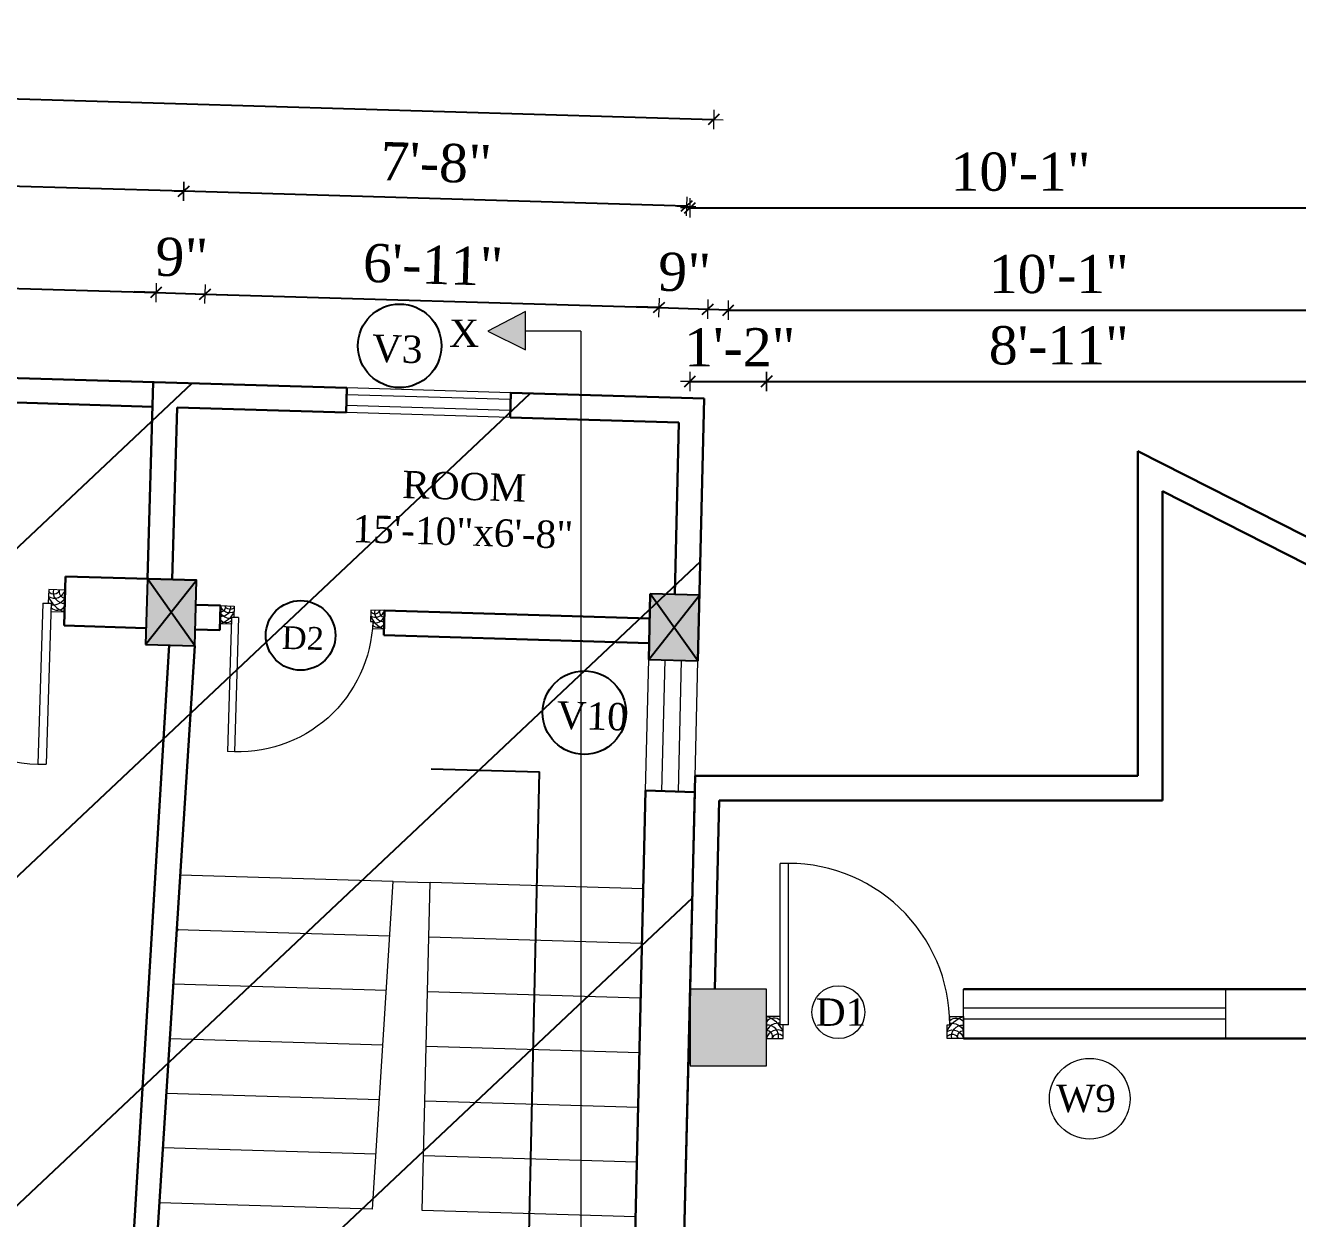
# Model space of a CAD drawing. Header units: inches. Extents: x 4069 to 291496, y -47643 to 12535.
# Drawn here: x 124700.4 to 124933.1, y -23072.7 to -22854.5 of the extents above; entities that cross this region are included whole.
import ezdxf

# ---------------------------------------------------------------- set-up
doc = ezdxf.new("R2010")
doc.units = ezdxf.units.IN
doc.header["$LTSCALE"] = 5
doc.header["$MEASUREMENT"] = 0
for name, color, linetype, lineweight in [('A-WALL', 7, 'Continuous', 9), ('Dimension', 7, 'Continuous', 18), ('DOOR', 62, 'Continuous', 0), ('Dw', 2, 'Continuous', 18), ('tefriş', 30, 'Continuous', 9)]:
    doc.layers.add(name, color=color, linetype=linetype, lineweight=lineweight)
doc.layers.add('dim line', color=7, linetype='Continuous', lineweight=15, true_color=0xfab2b2)
doc.layers.add('TEXT', color=6, linetype='Continuous')
doc.layers.add('WALL', color=7, linetype='Continuous')
doc.styles.add('ordinary', font='times.ttf')
doc.dimstyles.new('Copy of 96', dxfattribs={"dimtxt": 7, "dimasz": 4, "dimexe": 0.5, "dimexo": 0.5, "dimgap": 3, "dimtad": 1, "dimdec": 1, "dimzin": 11, "dimdsep": 46, "dimlunit": 4, "dimtxsty": 'ordinary', "dimblk": 'OBLIQUE', "dimcen": 0.09, "dimse1": 1, "dimse2": 1, "dimclrt": 6, "dimazin": 0, "dimtfac": 1, "dimtdec": 1, "dimtix": 1, "dimtmove": 2, "dimatfit": 3, "dimldrblk": 'leader', "dimfxl": 0.5, "dimfxlon": 1, "dimtolj": 1, "dimtzin": 0, "dimarcsym": 0})

# ---------------------------------------------------------------- blocks, each defined once
blk = doc.blocks.new('C1a')
at = {"color": 1, "ltscale": 5}
for p, q in [((18657.75, 4625.76), (18648.75, 4625.76)), ((18648.75, 4625.76), (18648.82, 4613.76)), ((18657.82, 4613.76), (18657.75, 4625.76)), ((18648.82, 4613.76), (18657.82, 4613.76))]:
    blk.add_line(p, q, dxfattribs=at)
blk = doc.blocks.new('A$C27B36B59')
at = {"layer": 'DOOR'}
for p, q in [((0, 4), (0, 0)), ((2.5, 4), (0, 4)), ((2.5, 2.5), (2.5, 4)), ((3, 2.5), (2.5, 2.5)), ((3, 0), (3, 2.5)), ((0, 0), (3, 0))]:
    blk.add_line(p, q, dxfattribs=at)
for centre, radius, start, end in [((-1.4, -0.54), 4.75, 22.1411, 72.838), ((1.34, 2.09), 1.64, 45.138, 144.8948), ((2.21, 0.3), 2.49, 83.3149, 152.658), ((0.13, 0.37), 2.05, 349.4875, 93.6805), ((1.96, -0.47), 2.01, 58.7447, 166.495), ((-0.06, 0.32), 1.13, 343.542, 86.947), ((2.08, -0.4), 1.17, 38.2816, 160.1519)]:
    blk.add_arc(centre, radius, start, end, dxfattribs=at)
blk = doc.blocks.new('D2')
at = {"layer": 'DOOR'}
for p, q in [((74473.95, 24047.59), (74473.95, 24018.09)), ((74473.95, 24047.59), (74475.45, 24047.59)), ((74475.45, 24047.59), (74475.45, 24018.13))]:
    blk.add_line(p, q, dxfattribs=at)
blk.add_arc((74473.95, 24047.59), 29.5, 180, 272.9146, dxfattribs=at)
at = {"layer": 'DOOR', "xscale": -1, "rotation": 180}
blk.add_blockref('A$C27B36B59', (74441.95, 24050.09), dxfattribs=at)
at = {"layer": 'DOOR', "rotation": 180}
blk.add_blockref('A$C27B36B59', (74477.95, 24050.09), dxfattribs=at)
blk = doc.blocks.new('oblique')
at = {"color": 0, "lineweight": -2}
blk.add_line((0.25, 0.25), (-0.25, -0.25), dxfattribs=at)
at = {"layer": 'dim line', "lineweight": 9}
for p, q in [((-0.4375, 0), (0.4375, 0)), ((0, 0.4375), (0, -0.4375))]:
    blk.add_line(p, q, dxfattribs=at)
blk = doc.blocks.new('*D3347')
at = {"layer": 'A-WALL', "color": 0, "lineweight": -2, "ltscale": 50, "transparency": 16777216}
blk.add_line((124569.34, -22898.76), (124724.27, -22903.38), dxfattribs=at)
at = {"layer": 'Defpoints', "color": 0, "ltscale": 50, "transparency": 16777216}
for p in [(124724.27, -22903.38), (124567.78, -22951.11), (124722.71, -22955.73)]:
    blk.add_point(p, dxfattribs=at)
at = {"layer": 'A-WALL', "color": 0, "lineweight": -2, "ltscale": 50, "transparency": 16777216, "xscale": 4, "yscale": 4, "zscale": 4}
for p, rotation in [((124569.34, -22898.76), 178.2899854285072), ((124724.27, -22903.38), 358.2899854285072)]:
    blk.add_blockref('oblique', p, dxfattribs=dict(at, rotation=rotation))
at = {"layer": 'A-WALL', "color": 6, "ltscale": 50, "transparency": 16777216, "insert": (124647, -22894.57), "char_height": 7, "attachment_point": 5, "rotation": 358.29, "style": 'ordinary'}
blk.add_mtext('\\A1;12\'-11"', dxfattribs=at)
blk = doc.blocks.new('_OBLIQUE')
at = {"color": 0, "linetype": 'ByBlock'}
blk.add_line((-0.5, -0.5), (0.5, 0.5), dxfattribs=at)
blk = doc.blocks.new('leader')
at = {"layer": 'Dimension'}
for p, q in [((0, -4.328), (0, 4.328)), ((-4.424, 0), (4.424, 0))]:
    blk.add_line(p, q, dxfattribs=at)
blk = doc.blocks.new('*D3348')
at = {"layer": 'A-WALL', "color": 0, "lineweight": -2, "ltscale": 50, "transparency": 16777216}
for p, q in [((124724.27, -22903.38), (124720.28, -22903.26)), ((124724.27, -22903.38), (124733.27, -22903.65)), ((124733.27, -22903.65), (124737.27, -22903.77))]:
    blk.add_line(p, q, dxfattribs=at)
at = {"layer": 'Defpoints', "color": 0, "ltscale": 50, "transparency": 16777216}
for p in [(124733.27, -22903.65), (124722.71, -22955.73), (124731.71, -22956)]:
    blk.add_point(p, dxfattribs=at)
at = {"layer": 'A-WALL', "color": 0, "lineweight": -2, "ltscale": 50, "transparency": 16777216, "xscale": 4, "yscale": 4, "zscale": 4}
for p, rotation in [((124724.27, -22903.38), 358.2899854285072), ((124733.27, -22903.65), 178.2899854285072)]:
    blk.add_blockref('oblique', p, dxfattribs=dict(at, rotation=rotation))
at = {"layer": 'A-WALL', "color": 6, "ltscale": 50, "transparency": 16777216, "insert": (124728.97, -22896.95), "char_height": 7, "attachment_point": 5, "rotation": 358.29, "style": 'ordinary'}
blk.add_mtext('\\A1;9"', dxfattribs=at)
blk = doc.blocks.new('*D3349')
at = {"layer": 'A-WALL', "color": 0, "lineweight": -2, "ltscale": 50, "transparency": 16777216}
blk.add_line((124733.27, -22903.65), (124816.23, -22906.13), dxfattribs=at)
at = {"layer": 'Defpoints', "color": 0, "ltscale": 50, "transparency": 16777216}
for p in [(124816.23, -22906.13), (124731.71, -22956), (124814.67, -22958.48)]:
    blk.add_point(p, dxfattribs=at)
at = {"layer": 'A-WALL', "color": 0, "lineweight": -2, "ltscale": 50, "transparency": 16777216, "xscale": 4, "yscale": 4, "zscale": 4}
for p, rotation in [((124733.27, -22903.65), 178.2899854285072), ((124816.23, -22906.13), 358.2899854285072)]:
    blk.add_blockref('oblique', p, dxfattribs=dict(at, rotation=rotation))
at = {"layer": 'A-WALL', "color": 6, "ltscale": 50, "transparency": 16777216, "insert": (124774.95, -22898.33), "char_height": 7, "attachment_point": 5, "rotation": 358.29, "style": 'ordinary'}
blk.add_mtext('\\A1;6\'-11"', dxfattribs=at)
blk = doc.blocks.new('*D3350')
at = {"layer": 'A-WALL', "color": 0, "lineweight": -2, "ltscale": 50, "transparency": 16777216}
for p, q in [((124816.23, -22906.13), (124812.24, -22906.01)), ((124816.23, -22906.13), (124825.23, -22906.4)), ((124825.23, -22906.4), (124829.23, -22906.52))]:
    blk.add_line(p, q, dxfattribs=at)
at = {"layer": 'Defpoints', "color": 0, "ltscale": 50, "transparency": 16777216}
for p in [(124825.23, -22906.4), (124814.67, -22958.48), (124823.67, -22958.75)]:
    blk.add_point(p, dxfattribs=at)
at = {"layer": 'A-WALL', "color": 0, "lineweight": -2, "ltscale": 50, "transparency": 16777216, "xscale": 4, "yscale": 4, "zscale": 4}
for p, rotation in [((124816.23, -22906.13), 358.2899854285072), ((124825.23, -22906.4), 178.2899854285072)]:
    blk.add_blockref('oblique', p, dxfattribs=dict(at, rotation=rotation))
at = {"layer": 'A-WALL', "color": 6, "ltscale": 50, "transparency": 16777216, "insert": (124820.93, -22899.69), "char_height": 7, "attachment_point": 5, "rotation": 358.29, "style": 'ordinary'}
blk.add_mtext('\\A1;9"', dxfattribs=at)
blk = doc.blocks.new('*D3351')
at = {"layer": 'A-WALL', "color": 0, "lineweight": -2, "ltscale": 50, "transparency": 16777216}
blk.add_line((124821.29, -22887.59), (124729.33, -22884.85), dxfattribs=at)
at = {"layer": 'Defpoints', "color": 0, "ltscale": 50, "transparency": 16777216}
for p in [(124729.33, -22884.85), (124727.21, -22955.87), (124819.17, -22958.61)]:
    blk.add_point(p, dxfattribs=at)
at = {"layer": 'A-WALL', "color": 0, "lineweight": -2, "ltscale": 50, "transparency": 16777216, "xscale": 4, "yscale": 4, "zscale": 4}
for p, rotation in [((124729.33, -22884.85), 178.2899854285038), ((124821.29, -22887.59), 358.2899854285037)]:
    blk.add_blockref('oblique', p, dxfattribs=dict(at, rotation=rotation))
at = {"layer": 'A-WALL', "color": 6, "ltscale": 50, "transparency": 16777216, "insert": (124775.51, -22879.65), "char_height": 7, "attachment_point": 5, "rotation": 358.29, "style": 'ordinary'}
blk.add_mtext('\\A1;7\'-8"', dxfattribs=at)
blk = doc.blocks.new('*D3352')
at = {"layer": 'A-WALL', "color": 0, "lineweight": -2, "ltscale": 50, "transparency": 16777216}
blk.add_line((124729.33, -22884.85), (124565.4, -22879.96), dxfattribs=at)
at = {"layer": 'Defpoints', "color": 0, "ltscale": 50, "transparency": 16777216}
for p in [(124565.4, -22879.96), (124563.28, -22950.97), (124727.21, -22955.87)]:
    blk.add_point(p, dxfattribs=at)
at = {"layer": 'A-WALL', "color": 0, "lineweight": -2, "ltscale": 50, "transparency": 16777216, "xscale": 4, "yscale": 4, "zscale": 4}
for p, rotation in [((124565.4, -22879.96), 178.2899854285072), ((124729.33, -22884.85), 358.2899854285071)]:
    blk.add_blockref('oblique', p, dxfattribs=dict(at, rotation=rotation))
at = {"layer": 'A-WALL', "color": 6, "ltscale": 50, "transparency": 16777216, "insert": (124647.56, -22875.84), "char_height": 7, "attachment_point": 5, "rotation": 358.29, "style": 'ordinary'}
blk.add_mtext('\\A1;13\'-8"', dxfattribs=at)
blk = doc.blocks.new('*D3354')
at = {"layer": 'A-WALL', "color": 0, "lineweight": -2, "ltscale": 50, "transparency": 16777216}
blk.add_line((124447.43, -22860.41), (124826.27, -22871.72), dxfattribs=at)
at = {"layer": 'Defpoints', "color": 0, "ltscale": 50, "transparency": 16777216}
for p in [(124826.27, -22871.72), (124444.84, -22947.44), (124823.67, -22958.75)]:
    blk.add_point(p, dxfattribs=at)
at = {"layer": 'A-WALL', "color": 0, "lineweight": -2, "ltscale": 50, "transparency": 16777216, "xscale": 4, "yscale": 4, "zscale": 4}
for p, rotation in [((124447.43, -22860.41), 178.2899854285072), ((124826.27, -22871.72), 358.2899854285071)]:
    blk.add_blockref('oblique', p, dxfattribs=dict(at, rotation=rotation))
at = {"layer": 'A-WALL', "color": 6, "ltscale": 50, "transparency": 16777216, "insert": (124637.05, -22859.5), "char_height": 7, "attachment_point": 5, "rotation": 358.29, "style": 'ordinary'}
blk.add_mtext('\\A1;31\'-7"', dxfattribs=at)
blk = doc.blocks.new('x-x')
at = {"ltscale": 5}
for points in [[(11364.03, -701.52), (11364.03, -694.51), (11357.15, -698.09)], [(11364.03, -1135.52), (11364.03, -1128.51), (11357.15, -1132.09)]]:
    blk.add_hatch(color=256, dxfattribs=at).paths.add_polyline_path(points)
for p, q in [((11364.03, -694.51), (11357.15, -698.09)), ((11364.03, -701.52), (11364.03, -694.51)), ((11357.15, -698.09), (11364.03, -701.52)), ((11374.13, -698.09), (11364.03, -698.09)), ((11374.13, -698.09), (11374.13, -1132.09)), ((11364.03, -1128.51), (11357.15, -1132.09)), ((11364.03, -1135.52), (11364.03, -1128.51)), ((11357.15, -1132.09), (11364.03, -1135.52)), ((11374.13, -1132.09), (11364.03, -1132.09))]:
    blk.add_line(p, q, dxfattribs=at)
at = {"layer": 'A-WALL', "color": 1, "ltscale": 5}
blk.add_line((11374.13, -1120.09), (11374.13, -1132.09), dxfattribs=at)
at = {"layer": 'TEXT', "style": 'ordinary'}
for p in [(11350.08, -700.97), (11350.08, -1134.1)]:
    blk.add_text('X', height=5, dxfattribs=at).set_placement(p)
blk = doc.blocks.new('*D5108')
at = {"layer": 'A-WALL', "color": 0, "lineweight": -2, "ltscale": 50, "transparency": 16777216}
blk.add_line((124821.96, -22919.63), (124835.96, -22919.63), dxfattribs=at)
at = {"layer": 'Defpoints', "color": 0, "ltscale": 50, "transparency": 16777216}
for p in [(124835.96, -22919.63), (124821.96, -23030.78), (124835.96, -23030.78)]:
    blk.add_point(p, dxfattribs=at)
at = {"layer": 'A-WALL', "color": 0, "lineweight": -2, "ltscale": 50, "transparency": 16777216, "xscale": 4, "yscale": 4, "zscale": 4, "rotation": 180}
blk.add_blockref('oblique', (124821.96, -22919.63), dxfattribs=at)
at = {"layer": 'A-WALL', "color": 0, "lineweight": -2, "ltscale": 50, "transparency": 16777216, "xscale": 4, "yscale": 4, "zscale": 4}
blk.add_blockref('oblique', (124835.96, -22919.63), dxfattribs=at)
at = {"layer": 'A-WALL', "color": 6, "ltscale": 50, "transparency": 16777216, "insert": (124831.05, -22913.38), "char_height": 7, "attachment_point": 5, "style": 'ordinary'}
blk.add_mtext('\\A1;1\'-2"', dxfattribs=at)
blk = doc.blocks.new('*D5109')
at = {"layer": 'A-WALL', "color": 0, "lineweight": -2, "ltscale": 5, "transparency": 16777216}
blk.add_line((124835.96, -22919.63), (124942.85, -22919.63), dxfattribs=at)
at = {"layer": 'Defpoints', "color": 0, "ltscale": 5, "transparency": 16777216}
for p in [(124942.85, -22919.63), (124942.85, -22959.4), (124835.96, -23030.78)]:
    blk.add_point(p, dxfattribs=at)
at = {"layer": 'A-WALL', "color": 0, "lineweight": -2, "ltscale": 5, "transparency": 16777216, "xscale": 4, "yscale": 4, "zscale": 4, "rotation": 180}
blk.add_blockref('oblique', (124835.96, -22919.63), dxfattribs=at)
at = {"layer": 'A-WALL', "color": 0, "lineweight": -2, "ltscale": 5, "transparency": 16777216, "xscale": 4, "yscale": 4, "zscale": 4}
blk.add_blockref('oblique', (124942.85, -22919.63), dxfattribs=at)
at = {"layer": 'A-WALL', "color": 6, "ltscale": 5, "transparency": 16777216, "insert": (124889.4, -22913.07), "char_height": 7, "attachment_point": 5, "style": 'ordinary'}
blk.add_mtext('\\A1;8\'-11"', dxfattribs=at)
blk = doc.blocks.new('*D5116')
at = {"layer": 'A-WALL', "color": 0, "lineweight": -2, "ltscale": 5, "transparency": 16777216}
blk.add_line((124828.96, -22906.59), (124949.85, -22906.59), dxfattribs=at)
at = {"layer": 'Defpoints', "color": 0, "ltscale": 5, "transparency": 16777216}
for p in [(124949.85, -22906.59), (124828.96, -23037.78), (124949.85, -23037.78)]:
    blk.add_point(p, dxfattribs=at)
at = {"layer": 'A-WALL', "color": 0, "lineweight": -2, "ltscale": 5, "transparency": 16777216, "xscale": 4, "yscale": 4, "zscale": 4, "rotation": 180}
blk.add_blockref('oblique', (124828.96, -22906.59), dxfattribs=at)
at = {"layer": 'A-WALL', "color": 0, "lineweight": -2, "ltscale": 5, "transparency": 16777216, "xscale": 4, "yscale": 4, "zscale": 4}
blk.add_blockref('oblique', (124949.85, -22906.59), dxfattribs=at)
at = {"layer": 'A-WALL', "color": 6, "ltscale": 5, "transparency": 16777216, "insert": (124889.4, -22900.03), "char_height": 7, "attachment_point": 5, "style": 'ordinary'}
blk.add_mtext('\\A1;10\'-1"', dxfattribs=at)
blk = doc.blocks.new('*D5119')
at = {"layer": 'A-WALL', "color": 0, "lineweight": -2, "ltscale": 5, "transparency": 16777216}
blk.add_line((124821.96, -22887.87), (124942.85, -22887.87), dxfattribs=at)
at = {"layer": 'Defpoints', "color": 0, "ltscale": 5, "transparency": 16777216}
for p in [(124942.85, -22887.87), (124942.85, -22959.4), (124821.96, -23030.78)]:
    blk.add_point(p, dxfattribs=at)
at = {"layer": 'A-WALL', "color": 0, "lineweight": -2, "ltscale": 5, "transparency": 16777216, "xscale": 4, "yscale": 4, "zscale": 4, "rotation": 180}
blk.add_blockref('oblique', (124821.96, -22887.87), dxfattribs=at)
at = {"layer": 'A-WALL', "color": 0, "lineweight": -2, "ltscale": 5, "transparency": 16777216, "xscale": 4, "yscale": 4, "zscale": 4}
blk.add_blockref('oblique', (124942.85, -22887.87), dxfattribs=at)
at = {"layer": 'A-WALL', "color": 6, "ltscale": 5, "transparency": 16777216, "insert": (124882.4, -22881.31), "char_height": 7, "attachment_point": 5, "style": 'ordinary'}
blk.add_mtext('\\A1;10\'-1"', dxfattribs=at)

msp = doc.modelspace()

# ---------------------------------------------------------------- hatches: boundary and pattern name
at = {"layer": 'WALL', "linetype": 'ByBlock', "ltscale": 5, "true_color": 0xf8991e}
h = msp.add_hatch(dxfattribs=at)
h.set_pattern_fill('ANSI31', color=30, scale=350, angle=-1.7100146)
h.set_pattern_definition([(43.29, (116958.823, -19783.133), (-29.99899, 31.8453), [])])
h.paths.add_polyline_path([(124221.40735, -23314.93247), (124466.34218, -22912.06214), (124824.63054, -22922.75857), (124814.80569, -23332.64793)])
h = msp.add_hatch(color=30, dxfattribs=at)
h.dxf.hatch_style = 1
h.paths.add_polyline_path([(124727.03077, -22961.86352), (124722.35373, -22967.72656), (124731.34972, -22967.99513)])
h.paths.add_polyline_path([(124731.34972, -22967.99513), (124731.70781, -22956.00047), (124727.03077, -22961.86352)])
h.paths.add_polyline_path([(124727.03077, -22961.86352), (124731.70781, -22956.00047), (124722.71182, -22955.7319)])
h.paths.add_polyline_path([(124722.71182, -22955.7319), (124722.35373, -22967.72656), (124727.03077, -22961.86352)])
h = msp.add_hatch(color=30, dxfattribs=at)
h.dxf.hatch_style = 1
h.paths.add_polyline_path([(124823.38261, -22970.7427), (124819.02669, -22964.60998), (124814.38645, -22970.47413)])
h.paths.add_polyline_path([(124823.38261, -22970.7427), (124823.66693, -22958.74584), (124819.02669, -22964.60998)])
h.paths.add_polyline_path([(124823.66693, -22958.74584), (124814.67076, -22958.47727), (124819.02669, -22964.60998)])
h.paths.add_polyline_path([(124819.02669, -22964.60998), (124814.67076, -22958.47727), (124814.38645, -22970.47413)])
h = msp.add_hatch(color=30, dxfattribs=at)
h.dxf.hatch_style = 1
h.paths.add_polyline_path([(124821.95969, -23044.78323), (124835.95969, -23044.78323), (124835.95969, -23030.78323), (124821.95969, -23030.78323)])

# ---------------------------------------------------------------- linework, layer by layer
at = {"color": 1, "ltscale": 5}
for p, q in [((124731.34972, -22967.99513), (124722.71182, -22955.7319)), ((124722.35373, -22967.72656), (124731.70781, -22956.00047)), ((124814.38645, -22970.47413), (124823.66693, -22958.74584)), ((124823.38261, -22970.7427), (124814.67076, -22958.47727)), ((124728.39046, -23019.92987), (124728.05604, -23019.90866))]:
    msp.add_line(p, q, dxfattribs=at)
at = {"layer": 'A-WALL', "lineweight": 30}
for p, q in [((124759.17346, -22920.8044), (124466.34218, -22912.06214)), ((124723.65181, -22924.24593), (124468.8264, -22916.63831)), ((124722.71182, -22955.7319), (124723.78609, -22919.74794)), ((124759.03917, -22925.30239), (124759.17346, -22920.8044)), ((124789.02581, -22926.19762), (124789.1601, -22921.69963)), ((124824.51988, -22922.75527), (124789.1601, -22921.69963)), ((124823.38261, -22970.7427), (124824.51988, -22922.75527)), ((124727.20982, -22955.86619), (124728.14981, -22924.38022)), ((124759.03917, -22925.30239), (124728.14981, -22924.38022)), ((124819.91518, -22927.1198), (124789.02581, -22926.19762)), ((124819.16884, -22958.61156), (124819.91518, -22927.1198)), ((124903.84595, -22932.36038), (124955.37214, -22958.56199)), ((124903.84595, -22932.36038), (124903.84595, -22991.78323)), ((124908.34595, -22939.69707), (124947.09198, -22959.39983)), ((124908.34595, -22939.69707), (124908.34595, -22996.28323)), ((124707.44993, -22964.28028), (124707.7185, -22955.28429)), ((124731.70781, -22956.00047), (124707.7185, -22955.28429)), ((124814.38645, -22970.47413), (124814.67076, -22958.47727)), ((124736.07152, -22960.63275), (124731.57353, -22960.49847)), ((124736.07152, -22960.63275), (124735.93724, -22965.13075)), ((124766.05696, -22961.52795), (124765.92268, -22966.02594)), ((124814.56414, -22962.97609), (124766.05696, -22961.52795)), ((124722.44325, -22964.7279), (124707.44993, -22964.28028)), ((124735.93724, -22965.13075), (124731.43924, -22964.99646)), ((124814.45753, -22967.47491), (124765.92268, -22966.02594)), ((124726.66921, -22967.85539), (124719.5585, -23085.69568)), ((124731.34972, -22967.99513), (124723.87398, -23085.82452)), ((124821.95969, -23030.78323), (124822.88396, -22991.78323)), ((124822.88396, -22991.78323), (124903.84595, -22991.78323)), ((124811.30634, -23100.44009), (124813.81781, -22994.46784)), ((124813.81781, -22994.46784), (124822.81397, -22994.73642)), ((124817.37902, -23224.06555), (124822.81397, -22994.73642)), ((124826.46095, -23030.78323), (124827.27858, -22996.28323)), ((124827.27858, -22996.28323), (124908.34595, -22996.28323)), ((124821.95969, -23030.78323), (124820.04214, -23111.69479)), ((124871.95969, -23030.78323), (124942.84595, -23030.78323)), ((124942.84595, -23039.78323), (124871.95969, -23039.78323))]:
    msp.add_line(p, q, dxfattribs=at)
at = {"layer": 'A-WALL', "ltscale": 5}
for p, q in [((124871.95969, -23039.78323), (124871.95969, -23030.78323)), ((124919.95969, -23039.78323), (124919.95969, -23030.78323))]:
    msp.add_line(p, q, dxfattribs=at)
msp.add_lwpolyline([(124821.95969, -23044.78323), (124835.95969, -23044.78323), (124835.95969, -23030.78323), (124821.95969, -23030.78323)], close=True, dxfattribs=at)
for centre, radius in [((124849.08269, -23034.99296), 4.82435), ((124895.06405, -23050.82666), 7.38406)]:
    msp.add_circle(centre, radius, dxfattribs=at)
at = {"layer": 'Dw', "color": 3}
for p, q in [((124789.1601, -22921.69963), (124759.17346, -22920.8044)), ((124789.1228, -22922.94907), (124759.13616, -22922.05384)), ((124789.02581, -22926.19762), (124759.03917, -22925.30239)), ((124789.06311, -22924.94818), (124759.07647, -22924.05295)), ((124813.81781, -22994.46784), (124814.38645, -22970.47413)), ((124816.81631, -22994.56659), (124817.38495, -22970.57287)), ((124819.81547, -22994.63767), (124820.38411, -22970.64395)), ((124822.81463, -22994.70875), (124823.38326, -22970.71503)), ((124919.95969, -23034.28323), (124871.95969, -23034.28323)), ((124919.95969, -23036.28323), (124871.95969, -23036.28323))]:
    msp.add_line(p, q, dxfattribs=at)
at = {"layer": 'tefriş', "ltscale": 5}
for p, q in [((124767.6715, -23011.09812), (124728.68887, -23009.93433)), ((124763.87027, -23071.01137), (124767.6715, -23011.09812)), ((124767.6715, -23011.09812), (124774.4087, -23011.29926)), ((124772.9871, -23071.28431), (124774.4087, -23011.29926)), ((124813.39134, -23012.46306), (124774.4087, -23011.29926)), ((124767.03867, -23021.07245), (124728.05604, -23019.90866)), ((124813.15434, -23022.46309), (124774.17171, -23021.29929)), ((124766.40585, -23031.04678), (124727.42322, -23029.88299)), ((124812.91742, -23032.46009), (124773.93479, -23031.29629)), ((124765.77302, -23041.02111), (124726.79039, -23039.85732)), ((124812.68054, -23042.4552), (124773.69791, -23041.2914)), ((124765.13735, -23051.04029), (124726.15472, -23049.87649)), ((124812.44357, -23052.4541), (124773.46094, -23051.2903)), ((124764.50737, -23060.96977), (124725.52474, -23059.80597)), ((124812.20665, -23062.4511), (124773.22402, -23061.2873)), ((124763.87027, -23071.01137), (124724.88764, -23069.84758)), ((124811.96973, -23072.4481), (124772.9871, -23071.28431))]:
    msp.add_line(p, q, dxfattribs=at)
at = {"layer": 'TEXT'}
for centre, radius in [((124768.85011, -22913.11032), 7.64038), ((124750.72002, -22966.08334), 6.36673), ((124802.62104, -22980.20117), 7.64038)]:
    msp.add_circle(centre, radius, dxfattribs=at)
at = {"layer": 'WALL', "color": 2, "linetype": 'ByBlock', "ltscale": 5}
for p in [(124774.5925, -22990.46057), (124792.30516, -23084.21356)]:
    msp.add_line(p, (124794.39366, -22991.05172), dxfattribs=at)
for points in [[(124722.35373, -22967.72656), (124731.34972, -22967.99513), (124731.70781, -22956.00047), (124722.71182, -22955.7319)], [(124814.67076, -22958.47727), (124814.38645, -22970.47413), (124823.38261, -22970.7427), (124823.66693, -22958.74584)]]:
    msp.add_lwpolyline(points, close=True, dxfattribs=at)

# ---------------------------------------------------------------- block references
at = {"layer": 'A-WALL', "color": 1}
msp.add_blockref('x-x', (113427.82675, -22212.34178), dxfattribs=at)
at = {"layer": 'WALL', "color": 2, "linetype": 'ByBlock'}
for p, rotation in [((49545.18315, -44774.6675), 358.2899854285037), ((199313.91091, 1010.30469), 180.0000000001832)]:
    msp.add_blockref('D2', p, dxfattribs=dict(at, rotation=rotation))
at = {"layer": 'WALL', "color": 2, "linetype": 'ByBlock', "ltscale": 5, "rotation": 358.2899854285037}
msp.add_blockref('C1a', (106036.1935, -27025.68006), dxfattribs=at)
at = {"layer": 'WALL', "color": 2, "linetype": 'ByBlock', "xscale": -0.8332999999984169, "yscale": 0.8333000000002357, "zscale": 0.8333, "rotation": 358.2899854285037}
msp.add_blockref('D2', (186172.86863, -44844.64948), dxfattribs=at)

# ---------------------------------------------------------------- texts
at = {"layer": 'TEXT', "style": 'ordinary'}
for s, height, rotation, p in [('V3', 5, 358.2903735, (124763.72792, -22916.02289)), ('D2', 4.1665, 358.2895973, (124747.23049, -22968.53358)), ('V10', 5, 358.2903735, (124797.49885, -22983.11373))]:
    msp.add_text(s, height=height, rotation=rotation, dxfattribs=at).set_placement(p)
for s, p in [('D1', (124844.95869, -23037.48755)), ('W9', (124888.94653, -23053.27078))]:
    msp.add_text(s, height=5, dxfattribs=at).set_placement(p)
at = {"layer": 'TEXT', "insert": (124780.32387, -22949.69277), "char_height": 5, "attachment_point": 8, "rotation": 358.2895973, "style": 'ordinary'}
msp.add_mtext_dynamic_manual_height_columns('ROOM\\P15\'-10"x6\'-8"', width=101.5687276, gutter_width=1720.71691, heights=[0], dxfattribs=at)

# ---------------------------------------------------------------- dimensions: what is measured, and where the dimension line sits
at = {"layer": 'A-WALL', "ltscale": 50}
for base, p1, p2, angle, picture, middle in [((124826.26505, -22871.71879), (124444.83571, -22947.43612), (124823.66693, -22958.74584), 358.2899854, '*D3354', (124637.04552, -22859.4962)), ((124565.40301, -22879.95514), (124727.20982, -22955.86619), (124563.28285, -22950.97227), 358.2899854, '*D3352', (124647.56227, -22875.84446)), ((124724.27466, -22903.38279), (124567.78085, -22951.10656), (124722.71182, -22955.7319), 178.2899854, '*D3347', (124647.00314, -22894.57301)), ((124733.27066, -22903.65136), (124722.71182, -22955.7319), (124731.70781, -22956.00047), 178.2899854, '*D3348', (124728.96873, -22896.94934)), ((124816.23361, -22906.12815), (124731.70781, -22956.00047), (124814.67076, -22958.47727), 178.2899854, '*D3349', (124774.9479, -22898.33211)), ((124825.22977, -22906.39673), (124814.67076, -22958.47727), (124823.66693, -22958.74584), 178.2899854, '*D3350', (124820.92776, -22899.69471))]:
    dim = msp.add_linear_dim(base=base, p1=p1, p2=p2, angle=angle, dimstyle='Copy of 96', override={"dimdec": 0, "dimblk": 'oblique', "dimtdec": 0, "dimarcsym": 1}, dxfattribs=at)
    dim.commit()
    dim.dimension.update_dxf_attribs({"geometry": picture, "text_midpoint": middle})
dim = msp.add_aligned_dim(p1=(124819.16884, -22958.61156), p2=(124727.20982, -22955.86619), distance=-71.04877, dimstyle='Copy of 96', override={"dimdec": 0, "dimblk": 'oblique', "dimtdec": 0, "dimarcsym": 1}, dxfattribs=at)
dim.commit()
dim.dimension.update_dxf_attribs({"geometry": '*D3351', "text_midpoint": (124775.50557, -22879.65401)})
at = {"layer": 'A-WALL', "ltscale": 5}
for base, p1, p2, picture, middle in [((124942.84595, -22887.87387), (124821.95969, -23030.78323), (124942.84595, -22959.39983), '*D5119', (124882.40282, -22881.31331)), ((124949.84595, -22906.59421), (124828.95969, -23037.78323), (124949.84595, -23037.78323), '*D5116', (124889.40282, -22900.03365)), ((124942.84595, -22919.63145), (124835.95969, -23030.78323), (124942.84595, -22959.39983), '*D5109', (124889.40282, -22913.07089))]:
    dim = msp.add_linear_dim(base=base, p1=p1, p2=p2, dimstyle='Copy of 96', override={"dimdec": 0, "dimblk": 'oblique', "dimtdec": 0, "dimarcsym": 1}, dxfattribs=at)
    dim.commit()
    dim.dimension.update_dxf_attribs({"geometry": picture, "text_midpoint": middle})
at = {"layer": 'A-WALL', "ltscale": 50}
dim = msp.add_linear_dim(base=(124835.95969, -22919.63145), p1=(124821.95969, -23030.78323), p2=(124835.95969, -23030.78323), dimstyle='Copy of 96', override={"dimdec": 0, "dimblk": 'oblique', "dimtdec": 0, "dimarcsym": 1}, dxfattribs=at)
dim.commit()
dim.dimension.update_dxf_attribs({"geometry": '*D5108', "text_midpoint": (124831.04716, -22913.37796), "dimtype": 160})

doc.saveas('drawing.dxf')
